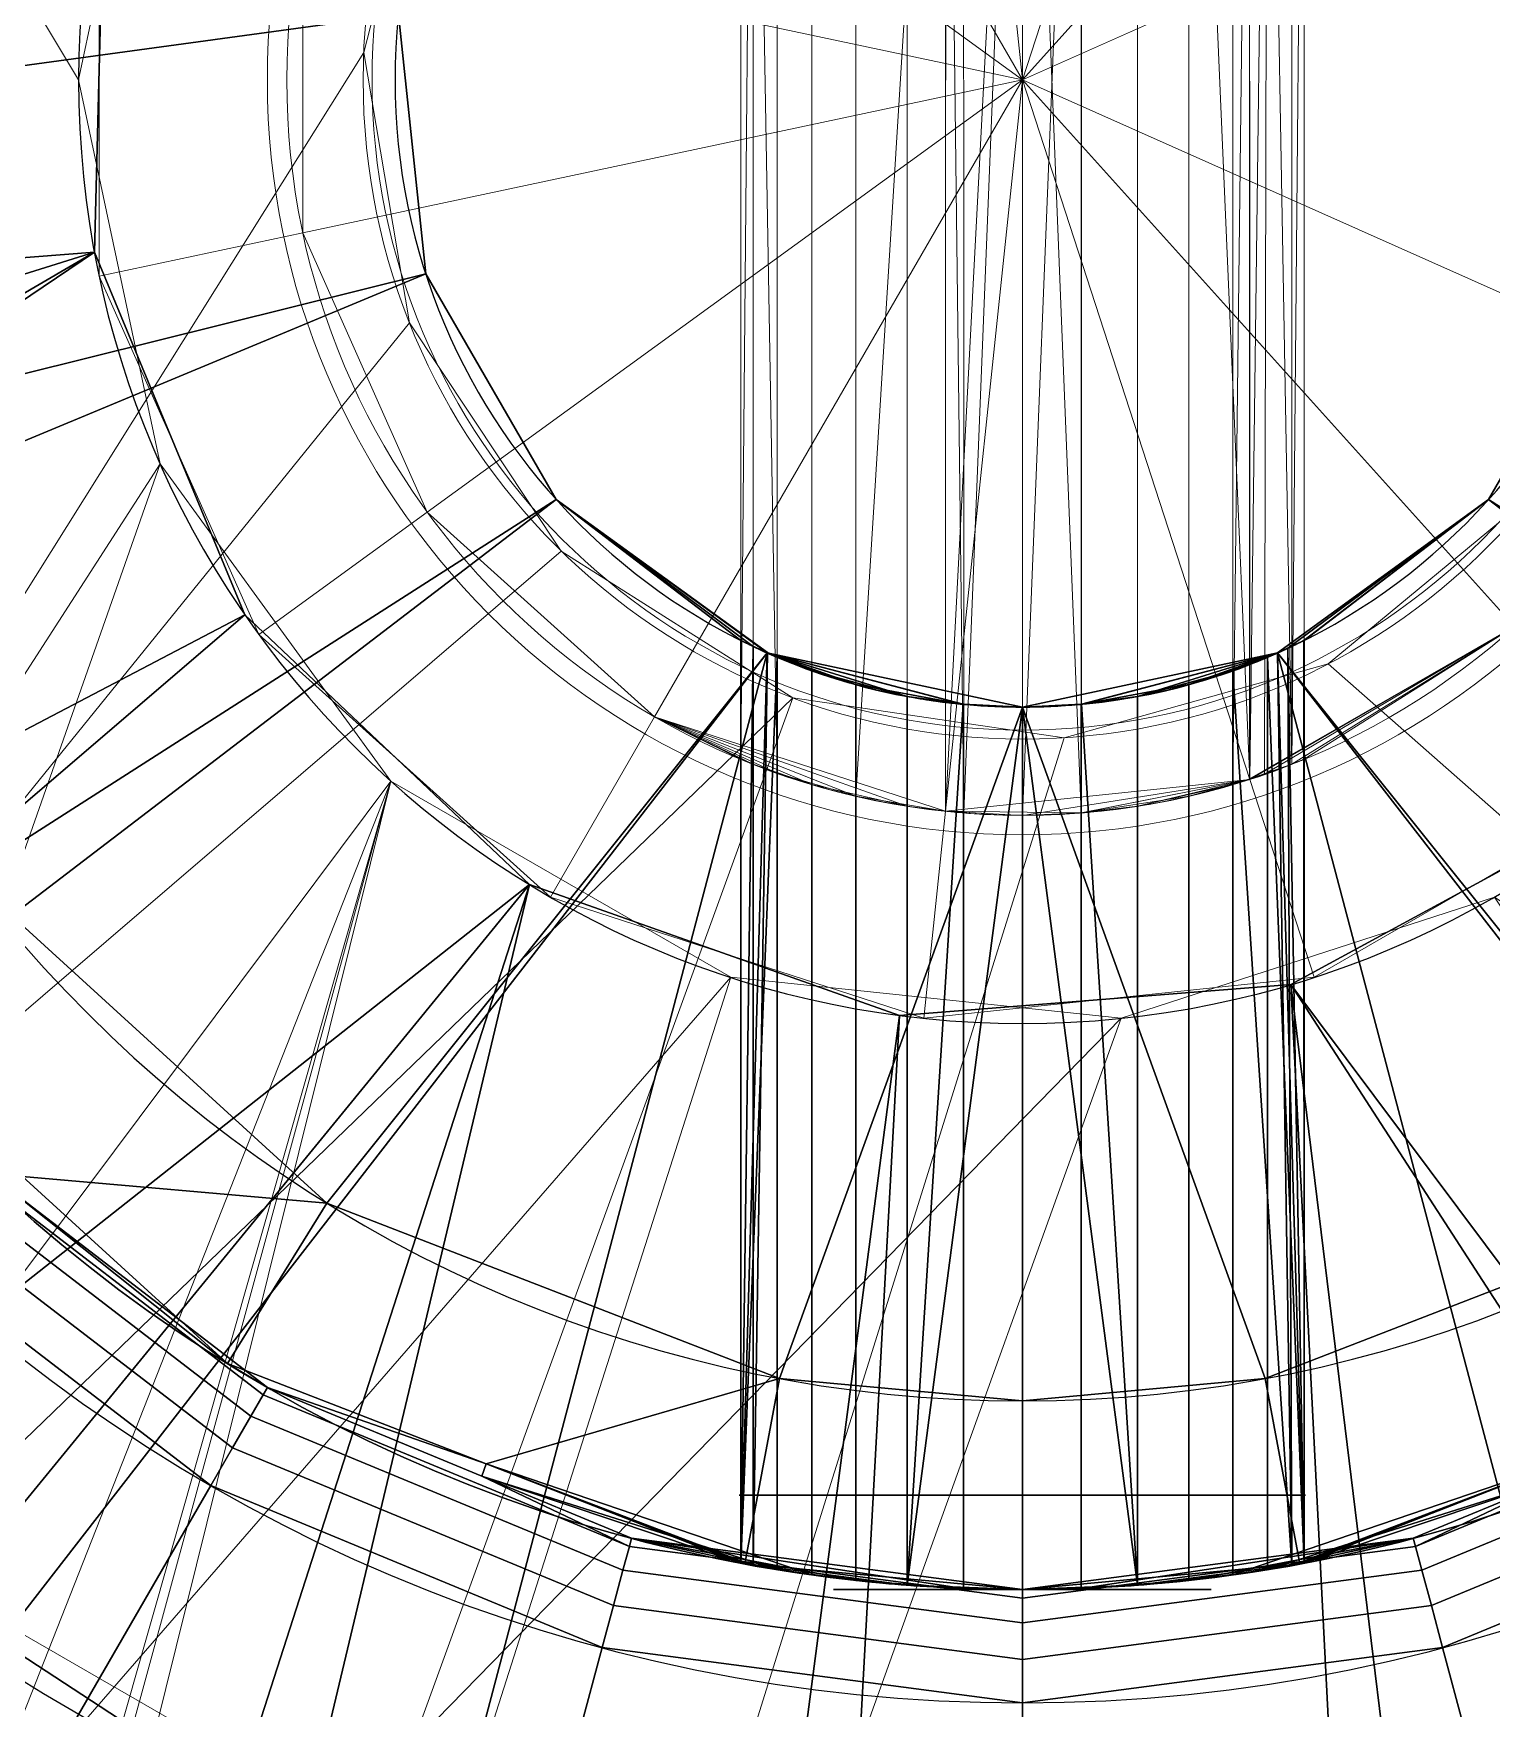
# Model space of a CAD drawing. Header units: millimetres. Extents: x 0 to 1550, y -55 to 90.
# Drawn here: x 21.26 to 28.98, y 16.37 to 25.25 of the extents above; entities that cross this region are included whole.
import ezdxf
from ezdxf.lldxf.tags import DXFTag

# ---------------------------------------------------------------- set-up
doc = ezdxf.new("R2010")
doc.units = ezdxf.units.MM
doc.layers.add('1', color=7, linetype='Continuous', true_color=0xffffff)
tags = doc.linetypes.add('DASHED', pattern=[25.72, 12.86, -12.86]).pattern_tags.tags
tags[6:7] = [DXFTag(74, 4), DXFTag(75, 0), DXFTag(340, '0'), DXFTag(46, 0.0), DXFTag(50, 0.0), DXFTag(44, 0.0), DXFTag(45, 0.0)]
tags[4:5] = [DXFTag(74, 4), DXFTag(75, 0), DXFTag(340, '0'), DXFTag(46, 0.0), DXFTag(50, 0.0), DXFTag(44, 0.0), DXFTag(45, 0.0)]

# ---------------------------------------------------------------- blocks, each defined once
blk = doc.blocks.new('UG_SURFACE_001')
at = {"layer": '1', "color": 252, "linetype": 'Continuous', "lineweight": 18}
for points in [[(0, 13.75), (19.808695, 17.568551), (23.40983, 15.489435)], [(23.40983, 15.489435, 20), (19.808695, 17.568551, 20), (0, 0, 20)], [(0, 0, 20), (104.808696, 17.568551, 20), (31.500001, 16.339745, 20), (27.545284, 15.054781, 20)], [(108.409829, 15.489435, 20), (104.808696, 17.568551, 20), (0, 0, 20)], [(19.808695, 17.568551), (19.808695, 17.568551, 20), (23.40983, 15.489435, 20), (23.40983, 15.489435)]]:
    blk.add_3dface(points, dxfattribs=at)
blk = doc.blocks.new('fiksator_0601-01_BODY')
at = {"layer": '1', "color": 252, "linetype": 'Continuous', "lineweight": 18, "extrusion": (0, 0, -1)}
for centre in [(-26.5, 25), (-26.5, 25, -20)]:
    blk.add_circle(centre, 10, dxfattribs=at)
at = {"layer": '1', "color": 252, "linetype": 'Continuous', "lineweight": 18}
blk.add_blockref('UG_SURFACE_001', (0, 0), dxfattribs=at)
blk = doc.blocks.new('UG_SURFACE_002')
at = {"layer": '1', "color": 30, "linetype": 'Continuous', "lineweight": 18}
for points in [[(34.07295, 122.14683, 12), (20.868886, 123.752527, 12), (19.854102, 121.47329, 12), (55, 54.000001, 12)], [(19.854102, 121.47329, 12), (17.999999, 119.803846, 12), (55, 54.000001, 12)], [(17.999999, 119.803846), (18.773155, 120.499998), (26.5, 120.499998), (26.5, 70)], [(17.999999, 119.803846, 12), (15.62717, 119.032867, 12), (0, 54.000001, 12), (55, 54.000001, 12)], [(26.5, 70), (15.62717, 119.032867), (17.999999, 119.803846)], [(0, 54.000001, 12), (15.62717, 119.032867, 12), (13.145898, 119.29366, 12)], [(13.145898, 119.29366), (15.62717, 119.032867), (26.5, 70), (0, 70)], [(0, 104.999997, 144.999996), (15, 79.999998, 144.999996), (15.432273, 82.033686, 144.999996)], [(15.432273, 77.966318, 144.999996), (15, 79.999998, 144.999996), (0, 104.999997, 144.999996), (0, 34.000002, 144.999996)], [(0, 54.000001, 133.000001), (0, 104.999997, 133.000001), (15, 79.999998, 133.000001), (15.432273, 77.966318, 133.000001)], [(15.432273, 82.033686, 133.000001), (15, 79.999998, 133.000001), (0, 104.999997, 133.000001)], [(15.432273, 82.033686, 133.000001), (15.432273, 82.033686, 144.999996), (15, 79.999998, 144.999996), (15, 79.999998, 133.000001)], [(15, 79.999998, 133.000001), (15, 79.999998, 144.999996), (15.432273, 77.966318, 144.999996), (15.432273, 77.966318, 133.000001)], [(0, 34.000002, 144.999996), (16.654346, 76.284274, 144.999996), (15.432273, 77.966318, 144.999996)], [(0, 54.000001, 133.000001), (15.432273, 77.966318, 133.000001), (16.654346, 76.284274, 133.000001)], [(15.432273, 77.966318, 133.000001), (15.432273, 77.966318, 144.999996), (16.654346, 76.284274, 144.999996), (16.654346, 76.284274, 133.000001)], [(16.654346, 76.284274, 144.999996), (0, 34.000002, 144.999996), (7.734864, 45.008503, 144.999996)], [(16.654346, 76.284274, 133.000001), (18.454915, 75.244717, 133.000001), (0, 54.000001, 133.000001)], [(7.734864, 45.008503, 144.999996), (8.340891, 45.842629, 144.999996), (16.654346, 76.284274, 144.999996)], [(8.340891, 45.842629, 144.999996), (9.233792, 46.358146, 144.999996), (16.654346, 76.284274, 144.999996)], [(18.454915, 75.244717, 144.999996), (16.654346, 76.284274, 144.999996), (9.233792, 46.358146, 144.999996)], [(16.654346, 76.284274, 133.000001), (16.654346, 76.284274, 144.999996), (18.454915, 75.244717, 144.999996), (18.454915, 75.244717, 133.000001)], [(20.522643, 75.027391, 133.000001), (22.500001, 75.66987, 133.000001), (55, 54.000001, 133.000001), (0, 54.000001, 133.000001)], [(10.259178, 46.465918, 144.999996), (42.734865, 45.008503, 144.999996), (22.500001, 75.66987, 144.999996), (20.522643, 75.027391, 144.999996)], [(20.522643, 75.027391, 133.000001), (20.522643, 75.027391, 144.999996), (22.500001, 75.66987, 144.999996), (22.500001, 75.66987, 133.000001)], [(0, 54.000001, 133.000001), (18.454915, 75.244717, 133.000001), (20.522643, 75.027391, 133.000001)], [(20.522643, 75.027391, 144.999996), (18.454915, 75.244717, 144.999996), (9.233792, 46.358146, 144.999996), (10.259178, 46.465918, 144.999996)], [(18.454915, 75.244717, 133.000001), (18.454915, 75.244717, 144.999996), (20.522643, 75.027391, 144.999996), (20.522643, 75.027391, 133.000001)]]:
    blk.add_3dface(points, dxfattribs=at)
blk = doc.blocks.new('uxo_0602_BODY')
at = {"layer": '1', "color": 30, "linetype": 'Continuous', "lineweight": 18, "extrusion": (0, 0, -1)}
for centre in [(-20, 80, -133), (-20, 80, -145)]:
    blk.add_circle(centre, 5, dxfattribs=at)
at = {"layer": '1', "color": 30, "linetype": 'Continuous', "lineweight": 18}
blk.add_blockref('UG_SURFACE_002', (0, 0), dxfattribs=at)
blk = doc.blocks.new('UG_SURFACE_004')
at = {"layer": '1', "color": 30, "linetype": 'Continuous', "lineweight": 18}
for points in [[(26.5, 70, 12), (26.5, 120.499998, 12), (18.773155, 120.499998, 12), (17.999999, 119.803846, 12)], [(17.999999, 119.803846), (18.773155, 120.499998), (26.5, 120.499998), (26.5, 70)], [(17.999999, 119.803846, 12), (15.62717, 119.032867, 12), (26.5, 70, 12)], [(26.5, 70), (15.62717, 119.032867), (17.999999, 119.803846)], [(13.145898, 119.29366), (15.62717, 119.032867), (26.5, 70), (0, 70)], [(4.5, 70, 12), (26.5, 70, 12), (15.62717, 119.032867, 12), (13.145898, 119.29366, 12)]]:
    blk.add_3dface(points, dxfattribs=at)
blk = doc.blocks.new('plohadka_pod_uxo_0602')
at = {"layer": '1', "color": 30, "linetype": 'Continuous', "lineweight": 18}
blk.add_blockref('UG_SURFACE_004', (0, 0), dxfattribs=at)
blk = doc.blocks.new('UG_SURFACE_007')
at = {"layer": '1', "color": 11, "linetype": 'Continuous', "lineweight": 25}
for points in [[(-0.522642, 4.97261, -3), (-2.5432, 12.238551, -3), (0.85303, 12.47086, -3)], [(0.85303, 12.47086, -3), (4.185995, 11.778262, -3), (1.545085, 4.755283, -3), (-0.522642, 4.97261, -3)], [(-5.750813, 11.098566, -3), (-2.5432, 12.238551, -3), (-0.522642, 4.97261, -3), (-2.5, 4.330127, -3)], [(-8.531914, 9.135449, -3), (-5.750813, 11.098566, -3), (-2.5, 4.330127, -3), (-4.045085, 2.938926, -3)], [(0.747301, 9.972038, 18.999999), (-2.225209, 9.749279, 18.999999), (-0.522642, 4.97261, 18.999999)], [(-0.522642, 4.97261, 18.999999), (1.545085, 4.755283, 18.999999), (3.65341, 9.308738, 18.999999), (0.747301, 9.972038, 18.999999)], [(-2.5, 4.330127, 18.999999), (-0.522642, 4.97261, 18.999999), (-2.225209, 9.749279, 18.999999), (-5, 8.660254, 18.999999)], [(-8.531914, 9.135449), (-10.680242, 6.494799), (-9.009689, 4.338837), (-7.330519, 6.801727)], [(-4.045085, 2.938926, -3), (-10.680242, 6.494799, -3), (-8.531914, 9.135449, -3)], [(-5, 8.660254, 18.999999), (-7.330519, 6.801727, 18.999999), (-4.045085, 2.938926, 18.999999), (-2.5, 4.330127, 18.999999)], [(-4.045085, 2.938926, 18.999999), (-7.330519, 6.801727, 18.999999), (-9.009689, 4.338837, 18.999999)], [(-7.330519, 6.801727, 18.999999), (-7.330519, 6.801727), (-9.009689, 4.338837), (-9.009689, 4.338837, 18.999999)], [(-4.045085, 2.938926, -3), (-4.890738, 1.039558, -3), (-12.036466, 3.37246, -3), (-10.680242, 6.494799, -3)], [(-2.5, 4.330127, 18.999999), (-2.5, 4.330127, -3), (-0.522642, 4.97261, -3), (-0.522642, 4.97261, 18.999999)], [(-0.522642, 4.97261, 18.999999), (-0.522642, 4.97261, -3), (1.545085, 4.755283, -3), (1.545085, 4.755283, 18.999999)], [(-9.009689, 4.338837, 18.999999), (-9.888308, 1.490423, 18.999999), (-4.890738, 1.039558, 18.999999), (-4.045085, 2.938926, 18.999999)], [(-4.045085, 2.938926, 18.999999), (-4.045085, 2.938926, -3), (-2.5, 4.330127, -3), (-2.5, 4.330127, 18.999999)], [(-12.5, 0, -3), (-12.036466, 3.37246, -3), (-4.890738, 1.039558, -3), (-4.890738, -1.039558, -3)], [(-4.890738, 1.039558, 18.999999), (-4.890738, 1.039558, -3), (-4.045085, 2.938926, -3), (-4.045085, 2.938926, 18.999999)], [(-4.890738, -1.039558, 18.999999), (-4.890738, 1.039558, 18.999999), (-9.888308, 1.490423, 18.999999), (-10, 0, 18.999999)], [(-4.890738, -1.039558, 18.999999), (-4.890738, -1.039558, -3), (-4.890738, 1.039558, -3), (-4.890738, 1.039558, 18.999999)], [(-4.890738, -1.039558, -3), (-12.036466, -3.37246, -3), (-12.5, 0, -3)], [(-10, 0, 18.999999), (-9.888308, -1.490423, 18.999999), (-4.890738, -1.039558, 18.999999)], [(-4.890738, -1.039558, -3), (-4.045085, -2.938926, -3), (-10.680242, -6.494799, -3), (-12.036466, -3.37246, -3)], [(-4.045085, -2.938926, 18.999999), (-4.890738, -1.039558, 18.999999), (-9.888308, -1.490423, 18.999999), (-9.009689, -4.338837, 18.999999)], [(-4.045085, -2.938926, 18.999999), (-4.045085, -2.938926, -3), (-4.890738, -1.039558, -3), (-4.890738, -1.039558, 18.999999)]]:
    blk.add_3dface(points, dxfattribs=at)
blk = doc.blocks.new('vtulka_dly_fiksatora_BODY')
at = {"layer": '1', "color": 11, "linetype": 'Continuous', "lineweight": 25, "extrusion": (0, 0, -1)}
for centre, radius in [((0, 0, 3), 12.5), ((0, 0), 12.5), ((0, 0), 10), ((0, 0, -19), 10)]:
    blk.add_circle(centre, radius, dxfattribs=at)
at = {"layer": '1', "color": 11, "linetype": 'Continuous', "lineweight": 25}
for centre in [(0, 0, 19), (0, 0, -3)]:
    blk.add_circle(centre, 5, dxfattribs=at)
blk.add_blockref('UG_SURFACE_007', (0, 0), dxfattribs=at)
blk = doc.blocks.new('UG_SURFACE_011')
at = {"layer": '1', "color": 252, "linetype": 'Continuous', "lineweight": 18}
for points in [[(-0.407347, 3.875652, 57), (-1.9485, 3.374901, 57), (-3.152739, 2.290599, 57), (0, 0, 57)], [(-1.9485, 3.374901), (-0.407347, 3.875652), (1.204239, 3.706267), (0, 0)], [(-0.610105, -3.848945, 48.629683), (-0.610105, 3.848945, 48.629683), (-1.114717, 3.734169, 48.996303), (-1.114717, -3.734169, 48.996303)], [(-0.406454, 3.869802, 51.425107), (-0.407347, -3.875652, 51.443629), (-0.881678, -3.795952, 51.213525)], [(-0.881678, -3.795952, 51.213525), (-0.881678, 3.795952, 51.213525), (-0.406454, 3.869802, 51.425107)], [(-0.407347, 3.875652, 48.556369), (-0.610105, 3.848945, 48.629683), (-0.610105, -3.848945, 48.629683), (-0.407347, -3.875652, 48.556369)], [(-0.407347, -3.875652, 48.556369), (0, 3.897, 48.500001), (-0.407347, 3.875652, 48.556369)], [(-0.407347, -3.875652, 48.556369), (0, -3.897, 48.500001), (0, 3.897, 48.500001)], [(2.607602, 2.896035, 57), (1.204239, 3.706267, 57), (-0.407347, 3.875652, 57), (0, 0, 57)], [(-0.406454, 3.869802, 51.425107), (-0.310457, -3.880727, 51.457033), (-0.407347, -3.875652, 51.443629)], [(-0.406454, 3.869802, 51.425107), (-0.311868, 3.884501, 51.467221), (-0.310457, -3.880727, 51.457033)], [(-0.310457, -3.880727, 51.457033), (-0.311868, 3.884501, 51.467221), (-0.000178, 3.897, 51.5)], [(-0.000178, 3.897, 51.5), (0.000178, -3.897, 51.5), (-0.310457, -3.880727, 51.457033)], [(-0.000178, 3.897, 51.5), (0.311868, 3.884501, 51.467221), (0.311868, -3.884501, 51.467221)], [(0.311868, -3.884501, 51.467221), (0.000178, -3.897, 51.5), (-0.000178, 3.897, 51.5)], [(0.312197, 3.884475, 48.532847), (0, 3.897, 48.500001), (0, -3.897, 48.500001)], [(0.312197, 3.884475, 48.532847), (0, -3.897, 48.500001), (0.312181, -3.884476, 48.532844)], [(0.311868, -3.884501, 51.467221), (0.311868, 3.884501, 51.467221), (0.881678, 3.795952, 51.213525), (0.881678, -3.795952, 51.213525)], [(0.312181, -3.884476, 48.532844), (0.610105, -3.848945, 48.629683), (0.610105, 3.848945, 48.629683), (0.312197, 3.884475, 48.532847)], [(1.114717, -3.734169, 48.996303), (1.114717, 3.734169, 48.996303), (0.610105, 3.848945, 48.629683), (0.610105, -3.848945, 48.629683)], [(-1.114717, -3.734169, 48.996303), (-1.114717, 3.734169, 48.996303), (-1.426585, 3.626495, 49.536474), (-1.426585, -3.626495, 49.536474)], [(-1.299038, -3.674113, 50.749999), (-1.299038, 3.674113, 50.749999), (-0.881678, 3.795952, 51.213525), (-0.881678, -3.795952, 51.213525)], [(1.204239, -3.706267, 50.89432), (0.881678, 3.795952, 51.213525), (1.203012, 3.702146, 50.856646)], [(1.204239, -3.706267, 50.89432), (0.881678, -3.795952, 51.213525), (0.881678, 3.795952, 51.213525)], [(1.203324, 3.703577, 49.149774), (1.114717, 3.734169, 48.996303), (1.114717, -3.734169, 48.996303)], [(-1.426402, 3.626567, 50.464086), (-1.299038, 3.674113, 50.749999), (-1.299038, -3.674113, 50.749999)], [(1.204239, 3.706267), (2.607602, 2.896035), (3.560087, 1.585053), (0, 0)], [(1.203324, 3.703577, 49.149774), (1.114717, -3.734169, 48.996303), (1.203324, -3.703577, 49.149774)], [(1.204239, -3.706267, 50.89432), (1.203012, 3.702146, 50.856646), (1.299038, 3.674113, 50.749999)], [(1.203324, -3.703577, 49.149774), (1.426585, -3.626495, 49.536474), (1.426585, 3.626495, 49.536474), (1.203324, 3.703577, 49.149774)], [(1.299038, 3.674113, 50.749999), (1.283034, -3.678, 50.741728), (1.204239, -3.706267, 50.89432)], [(1.426402, -3.626567, 50.464086), (1.283034, -3.678, 50.741728), (1.299038, 3.674113, 50.749999)], [(1.426402, -3.626567, 50.464086), (1.299038, 3.674113, 50.749999), (1.426399, 3.626568, 50.464097)], [(-1.426399, -3.626568, 50.464097), (-1.491783, -3.600166, 50.156794), (-1.491783, 3.600166, 50.156794), (-1.426402, 3.626567, 50.464086)], [(-1.491783, -3.600165, 49.843211), (-1.426585, 3.626495, 49.536474), (-1.491755, 3.600177, 49.842946)], [(-1.491783, -3.600165, 49.843211), (-1.426585, -3.626495, 49.536474), (-1.426585, 3.626495, 49.536474)], [(-1.491783, -3.600165, 49.843211), (-1.491755, 3.600177, 49.842946), (-1.491783, 3.600166, 50.156794)], [(-1.491783, 3.600166, 50.156794), (-1.491783, -3.600166, 50.156794), (-1.491783, -3.600165, 49.843211)], [(-1.426402, 3.626567, 50.464086), (-1.299038, -3.674113, 50.749999), (-1.426399, -3.626568, 50.464097)], [(1.426399, 3.626568, 50.464097), (1.491783, 3.600166, 50.156794), (1.491783, -3.600166, 50.156794), (1.426402, -3.626567, 50.464086)], [(1.491783, 3.600165, 49.843211), (1.426585, 3.626495, 49.536474), (1.426585, -3.626495, 49.536474)], [(1.491783, 3.600165, 49.843211), (1.426585, -3.626495, 49.536474), (1.491755, -3.600177, 49.842946)], [(1.491783, 3.600165, 49.843211), (1.491755, -3.600177, 49.842946), (1.491783, -3.600166, 50.156794)], [(1.491783, -3.600166, 50.156794), (1.491783, 3.600166, 50.156794), (1.491783, 3.600165, 49.843211)], [(-3.811841, 0.810232), (-3.152739, 2.290599), (-1.9485, 3.374901), (0, 0)], [(0, 0, 57), (3.560087, 1.585053, 57), (2.607602, 2.896035, 57)], [(-3.152739, 2.290599, 57), (-3.811841, 0.810232, 57), (-3.811841, -0.810232, 57), (0, 0, 57)], [(3.560087, -1.585053, 57), (3.897, 0, 57), (3.560087, 1.585053, 57), (0, 0, 57)], [(3.560087, 1.585053), (3.897, 0), (3.560087, -1.585053), (0, 0)], [(-4.890738, 1.039558, 46.999998), (-4.890738, -1.039558, 46.999998), (-3.811841, -0.810232, 46.999998), (-3.811841, 0.810232, 46.999998)], [(-4.890738, 1.039558, 46.999998), (-4.890738, 1.039558, 14), (-4.890738, -1.039558, 14), (-4.890738, -1.039558, 46.999998)], [(-4.890738, -1.039558, 14), (-4.890738, 1.039558, 14), (-3.811841, 0.810232, 14), (-3.811841, -0.810232, 14)], [(-3.811841, 0.810232, 57), (-3.811841, 0.810232, 46.999998), (-3.811841, -0.810232, 46.999998), (-3.811841, -0.810232, 57)], [(-3.811841, 0.810232, 14), (-3.811841, 0.810232), (-3.811841, -0.810232), (-3.811841, -0.810232, 14)], [(-3.152739, -2.290599), (-3.811841, -0.810232), (-3.811841, 0.810232), (0, 0)], [(-3.811841, -0.810232, 57), (-3.152739, -2.290599, 57), (-1.9485, -3.374901, 57), (0, 0, 57)], [(-0.407347, -3.875652), (-1.9485, -3.374901), (-3.152739, -2.290599), (0, 0)], [(-1.9485, -3.374901, 57), (-0.407347, -3.875652, 57), (1.204239, -3.706267, 57), (0, 0, 57)], [(2.607602, -2.896035), (1.204239, -3.706267), (-0.407347, -3.875652), (0, 0)], [(1.204239, -3.706267, 57), (2.607602, -2.896035, 57), (3.560087, -1.585053, 57), (0, 0, 57)], [(0, 0), (3.560087, -1.585053), (2.607602, -2.896035)], [(-4.890738, -1.039558, 46.999998), (-4.045085, -2.938926, 46.999998), (-3.152739, -2.290599, 46.999998), (-3.811841, -0.810232, 46.999998)], [(-4.045085, -2.938926, 14), (-4.890738, -1.039558, 14), (-3.811841, -0.810232, 14), (-3.152739, -2.290599, 14)], [(-3.811841, -0.810232, 57), (-3.811841, -0.810232, 46.999998), (-3.152739, -2.290599, 46.999998), (-3.152739, -2.290599, 57)], [(-3.811841, -0.810232, 14), (-3.811841, -0.810232), (-3.152739, -2.290599), (-3.152739, -2.290599, 14)], [(-4.890738, -1.039558, 46.999998), (-4.890738, -1.039558, 14), (-4.045085, -2.938926, 14), (-4.045085, -2.938926, 46.999998)], [(-4.045085, -2.938926, 46.999998), (-2.5, -4.330127, 46.999998), (-1.9485, -3.374901, 46.999998), (-3.152739, -2.290599, 46.999998)], [(-2.5, -4.330127, 14), (-4.045085, -2.938926, 14), (-3.152739, -2.290599, 14), (-1.9485, -3.374901, 14)], [(-3.152739, -2.290599, 57), (-3.152739, -2.290599, 46.999998), (-1.9485, -3.374901, 46.999998), (-1.9485, -3.374901, 57)], [(-3.152739, -2.290599, 14), (-3.152739, -2.290599), (-1.9485, -3.374901), (-1.9485, -3.374901, 14)], [(2.607602, -2.896035, 46.999998), (1.426585, -3.626495, 49.536474), (1.203324, -3.703577, 49.149774)], [(1.203324, -3.703577, 49.149774), (1.204239, -3.706267, 46.999998), (2.607602, -2.896035, 46.999998)], [(2.607602, -2.896035, 57), (1.204239, -3.706267, 57), (1.204239, -3.706267, 50.89432)], [(1.204239, -3.706267, 50.89432), (1.283034, -3.678, 50.741728), (2.607602, -2.896035, 57)], [(1.545085, -4.755283, 46.999998), (3.345653, -3.715724, 46.999998), (2.607602, -2.896035, 46.999998), (1.204239, -3.706267, 46.999998)], [(3.345653, -3.715724, 14), (1.545085, -4.755283, 14), (1.204239, -3.706267, 14), (2.607602, -2.896035, 14)], [(1.204239, -3.706267, 14), (1.204239, -3.706267), (2.607602, -2.896035), (2.607602, -2.896035, 14)], [(1.283034, -3.678, 50.741728), (1.426402, -3.626567, 50.464086), (2.607602, -2.896035, 57)], [(2.607602, -2.896035, 57), (1.426402, -3.626567, 50.464086), (1.491783, -3.600166, 50.156794)], [(1.491755, -3.600177, 49.842946), (1.426585, -3.626495, 49.536474), (2.607602, -2.896035, 46.999998)], [(2.607602, -2.896035, 46.999998), (2.607602, -2.896035, 57), (1.491783, -3.600166, 50.156794), (1.491755, -3.600177, 49.842946)], [(-4.045085, -2.938926, 46.999998), (-4.045085, -2.938926, 14), (-2.5, -4.330127, 14), (-2.5, -4.330127, 46.999998)], [(-2.5, -4.330127, 46.999998), (-0.522642, -4.97261, 46.999998), (-0.407347, -3.875652, 46.999998), (-1.9485, -3.374901, 46.999998)], [(-1.9485, -3.374901, 14), (-0.407347, -3.875652, 14), (-0.522642, -4.97261, 14), (-2.5, -4.330127, 14)], [(-1.9485, -3.374901, 57), (-0.881678, -3.795952, 51.213525), (-0.407347, -3.875652, 51.443629)], [(-1.9485, -3.374901, 57), (-1.491783, -3.600166, 50.156794), (-1.426399, -3.626568, 50.464097)], [(-1.9485, -3.374901, 46.999998), (-1.426585, -3.626495, 49.536474), (-1.491783, -3.600165, 49.843211)], [(-1.491783, -3.600165, 49.843211), (-1.491783, -3.600166, 50.156794), (-1.9485, -3.374901, 57), (-1.9485, -3.374901, 46.999998)], [(-1.426399, -3.626568, 50.464097), (-1.299038, -3.674113, 50.749999), (-1.9485, -3.374901, 57)], [(-1.9485, -3.374901, 46.999998), (-1.114717, -3.734169, 48.996303), (-1.426585, -3.626495, 49.536474)], [(-1.299038, -3.674113, 50.749999), (-0.881678, -3.795952, 51.213525), (-1.9485, -3.374901, 57)], [(-0.610105, -3.848945, 48.629683), (-1.9485, -3.374901, 46.999998), (-0.407347, -3.875652, 46.999998)], [(-0.610105, -3.848945, 48.629683), (-1.114717, -3.734169, 48.996303), (-1.9485, -3.374901, 46.999998)], [(-0.407347, -3.875652, 51.443629), (-0.407347, -3.875652, 57), (-1.9485, -3.374901, 57)], [(-1.9485, -3.374901, 14), (-1.9485, -3.374901), (-0.407347, -3.875652), (-0.407347, -3.875652, 14)], [(1.204239, -3.706267, 46.999998), (-0.407347, -3.875652, 46.999998), (-0.522642, -4.97261, 46.999998), (1.545085, -4.755283, 46.999998)], [(1.545085, -4.755283, 14), (-0.522642, -4.97261, 14), (-0.407347, -3.875652, 14), (1.204239, -3.706267, 14)], [(1.204239, -3.706267, 57), (-0.407347, -3.875652, 57), (0.000178, -3.897, 51.5)], [(-0.407347, -3.875652, 46.999998), (1.204239, -3.706267, 46.999998), (0.312181, -3.884476, 48.532844)], [(-0.407347, -3.875652, 14), (-0.407347, -3.875652), (1.204239, -3.706267), (1.204239, -3.706267, 14)], [(0.000178, -3.897, 51.5), (0.311868, -3.884501, 51.467221), (1.204239, -3.706267, 57)], [(0.311868, -3.884501, 51.467221), (0.881678, -3.795952, 51.213525), (1.204239, -3.706267, 57)], [(1.204239, -3.706267, 46.999998), (0.610105, -3.848945, 48.629683), (0.312181, -3.884476, 48.532844)], [(1.204239, -3.706267, 46.999998), (1.114717, -3.734169, 48.996303), (0.610105, -3.848945, 48.629683)], [(0.881678, -3.795952, 51.213525), (1.204239, -3.706267, 50.89432), (1.204239, -3.706267, 57)], [(1.204239, -3.706267, 46.999998), (1.203324, -3.703577, 49.149774), (1.114717, -3.734169, 48.996303)], [(1.545085, -4.755283, 46.999998), (1.545085, -4.755283, 14), (3.345653, -3.715724, 14), (3.345653, -3.715724, 46.999998)], [(-0.407347, -3.875652, 46.999998), (-0.407347, -3.875652, 48.556369), (-0.610105, -3.848945, 48.629683)], [(-0.407347, -3.875652, 57), (-0.407347, -3.875652, 51.443629), (-0.310457, -3.880727, 51.457033)], [(-0.310457, -3.880727, 51.457033), (0.000178, -3.897, 51.5), (-0.407347, -3.875652, 57)], [(0.312181, -3.884476, 48.532844), (0, -3.897, 48.500001), (-0.407347, -3.875652, 46.999998)], [(0, -3.897, 48.500001), (-0.407347, -3.875652, 48.556369), (-0.407347, -3.875652, 46.999998)], [(-2.5, -4.330127, 46.999998), (-2.5, -4.330127, 14), (-0.522642, -4.97261, 14), (-0.522642, -4.97261, 46.999998)], [(-0.522642, -4.97261, 46.999998), (-0.522642, -4.97261, 14), (1.545085, -4.755283, 14), (1.545085, -4.755283, 46.999998)]]:
    blk.add_3dface(points, dxfattribs=at)
blk = doc.blocks.new('htir_11111_MODEL')
at = {"layer": '1', "color": 252, "linetype": 'Continuous', "lineweight": 18, "extrusion": (0, 0, -1)}
for centre in [(0, 0, -14), (0, 0, -47)]:
    blk.add_circle(centre, 5, dxfattribs=at)
at = {"layer": '1', "color": 252, "linetype": 'Continuous', "lineweight": 18}
for centre in [(0, 0, 47), (0, 0, 57), (0, 0), (0, 0, 14)]:
    blk.add_circle(centre, 3.897, dxfattribs=at)
at = {"layer": '1', "color": 172, "linetype": 'DASHED', "lineweight": 18, "extrusion": (0, 0, -1)}
for centre in [(0, 0, -47), (0, 0, -57)]:
    blk.add_circle(centre, 3.4455, dxfattribs=at)
at = {"layer": '1', "color": 172, "linetype": 'DASHED', "lineweight": 18}
for centre in [(0, 0), (0, 0, 14)]:
    blk.add_circle(centre, 3.4455, dxfattribs=at)
at = {"layer": '1', "color": 252, "linetype": 'Continuous', "lineweight": 18}
blk.add_open_spline([(0.0003, -3.897, 48.5), (0.1613, -3.897, 48.5), (0.3249, -3.8865, 48.5269), (0.6285, -3.849, 48.6286), (0.7727, -3.8218, 48.7046), (1.0311, -3.7606, 48.8982), (1.1474, -3.7255, 49.02), (1.3364, -3.6621, 49.2976), (1.4098, -3.6334, 49.4591), (1.4941, -3.5995, 49.7877), (1.5087, -3.5932, 49.9591), (1.4818, -3.6043, 50.2807), (1.4436, -3.6203, 50.4357), (1.3233, -3.666, 50.7237), (1.2388, -3.6964, 50.8601), (1.0277, -3.7608, 51.1054), (0.8955, -3.7956, 51.2151), (0.6017, -3.8532, 51.3846), (0.4351, -3.8764, 51.4459), (0.1039, -3.8989, 51.5053), (-0.0648, -3.8998, 51.5075), (-0.3815, -3.8814, 51.4591), (-0.5341, -3.8628, 51.4102), (-0.8158, -3.8134, 51.2689), (-0.9479, -3.7818, 51.1734), (-1.1793, -3.7163, 50.9421), (-1.2796, -3.6818, 50.8008), (-1.4265, -3.6274, 50.4941), (-1.4748, -3.6072, 50.3235), (-1.5086, -3.5932, 49.9918), (-1.4985, -3.5976, 49.8262), (-1.429, -3.6257, 49.5184), (-1.3707, -3.6489, 49.3717), (-1.211, -3.7051, 49.1002), (-1.1055, -3.739, 48.9734), (-0.8551, -3.8043, 48.7559), (-0.7046, -3.8362, 48.6646), (-0.3732, -3.8829, 48.5356), (-0.185, -3.897, 48.5), (0.0003, -3.897, 48.5)], degree=3, knots=[0, 0, 0, 0, 0.0511, 0.0511, 0.102063, 0.102063, 0.155098, 0.155098, 0.210363, 0.210363, 0.263234, 0.263234, 0.312644, 0.312644, 0.363013, 0.363013, 0.417041, 0.417041, 0.472047, 0.472047, 0.523936, 0.523936, 0.573632, 0.573632, 0.624823, 0.624823, 0.679221, 0.679221, 0.733999, 0.733999, 0.785006, 0.785006, 0.834218, 0.834218, 0.886142, 0.886142, 0.941184, 0.941184, 1, 1, 1, 1], dxfattribs=at)
blk.add_blockref('UG_SURFACE_011', (0, 0), dxfattribs=at)
blk = doc.blocks.new('UG_SURFACE_012')
at = {"layer": '1', "color": 110, "linetype": 'Continuous', "lineweight": 25}
for points in [[(-0.971491, 12.96365, 11), (-4.749433, 12.101359, 11), (-1.027018, 3.160836, 11), (0.3474, 3.305294, 11)], [(0.3474, 3.305294, 11), (2.892772, 12.674063, 11), (-0.971491, 12.96365, 11)], [(-2.223856, 2.469842, 11), (-1.027018, 3.160836, 11), (-4.749433, 12.101359, 11), (-8.105367, 10.163809, 11)], [(-12.990381, 7.5, 6), (-10.606602, 10.606602, 6), (-6.081118, 6.081118, 6), (-7.447818, 4.3, 6)], [(-3.036168, 1.351789, 11), (-2.223856, 2.469842, 11), (-8.105367, 10.163809, 11), (-10.741104, 7.323161, 11)], [(-14.488887, 3.882286, 6), (-12.990381, 7.5, 6), (-7.447818, 4.3, 6), (-8.306962, 2.225844, 6)], [(-10.741104, 7.323161, 11), (-12.422446, 3.831817, 11), (-3.036168, 1.351789, 11)], [(-1.915641, 6.73278), (0.645878, 6.970139), (0.3474, 3.305294), (-1.027018, 3.160836)], [(-1.027018, 3.160836), (-2.223856, 2.469842), (-4.218442, 5.586121), (-1.915641, 6.73278)], [(-5.811407, 5.297798, 1), (-4.821077, 6.384138, 1), (-4.218442, 5.586121), (-5.95152, 3.685025)], [(-5.918759, 5.918759, 5.954328), (-7.24897, 4.185195, 5.954328), (-7.447818, 4.3, 6), (-6.081118, 6.081118, 6)], [(-5.781118, 5.781118, 5.824264), (-7.080395, 4.087868, 5.824264), (-7.24897, 4.185195, 5.954328), (-5.918759, 5.918759, 5.954328)], [(-5.689149, 5.689149, 5.62961), (-6.967756, 4.022836, 5.62961), (-7.080395, 4.087868, 5.824264), (-5.781118, 5.781118, 5.824264)], [(-5.880526, 5.36536, 5.4), (-6.928203, 4, 5.4), (-6.967756, 4.022836, 5.62961), (-5.689149, 5.689149, 5.62961)], [(-5.95152, 3.685025), (-4.218442, 5.586121), (-2.223856, 2.469842), (-3.036168, 1.351789)], [(-6.801737, 4.211457, 1), (-6.928203, 4, 5.4), (-5.880526, 5.36536, 5.4)], [(-5.880526, 5.36536, 5.4), (-5.811407, 5.297798, 1), (-6.801737, 4.211457, 1)], [(-5.95152, 3.685025), (-6.801737, 4.211457, 1), (-5.811407, 5.297798, 1)], [(-7.24897, 4.185195, 5.954328), (-8.085175, 2.166416, 5.954328), (-8.306962, 2.225844, 6), (-7.447818, 4.3, 6)], [(-7.080395, 4.087868, 5.824264), (-7.897154, 2.116036, 5.824264), (-8.085175, 2.166416, 5.954328), (-7.24897, 4.185195, 5.954328)], [(-6.928203, 4, 5.4), (-6.801737, 4.211457, 1), (-7.332761, 2.840727, 1)], [(-7.332761, 2.840727, 1), (-6.801737, 4.211457, 1), (-5.95152, 3.685025), (-6.880812, 1.286247)], [(-6.967756, 4.022836, 5.62961), (-7.771523, 2.082373, 5.62961), (-7.897154, 2.116036, 5.824264), (-7.080395, 4.087868, 5.824264)], [(-7.771523, 2.082373, 5.62961), (-6.967756, 4.022836, 5.62961), (-6.928203, 4, 5.4), (-7.398518, 2.864559, 5.4)], [(-7.332761, 2.840727, 1), (-7.398518, 2.864559, 5.4), (-6.928203, 4, 5.4)], [(-8.306962, 2.225844, 6), (-8.6, 0, 6), (-15, 0, 6), (-14.488887, 3.882286, 6)], [(-3.3235, 0, 11), (-3.036168, 1.351789, 11), (-12.422446, 3.831817, 11), (-13, 0, 11)], [(-6.880812, 1.286247), (-5.95152, 3.685025), (-3.036168, 1.351789), (-3.3235, 0)], [(0.3474, 3.305294), (0.3474, 3.305294, 11), (-1.027018, 3.160836, 11), (-1.027018, 3.160836)], [(-1.027018, 3.160836), (-1.027018, 3.160836, 11), (-2.223856, 2.469842, 11), (-2.223856, 2.469842)], [(-7.921957, 1.114717, 1.996304), (-7.332761, 2.840727, 1), (-7.863785, 1.469996, 1)], [(-7.921957, 1.114717, 1.996304), (-7.871776, 1.426585, 2.536474), (-7.332761, 2.840727, 1)], [(-7.727406, 2.070552, 5.4), (-7.398518, 2.864559, 5.4), (-7.893827, 1.299038, 3.75)], [(-7.398518, 2.864559, 5.4), (-7.859681, 1.491783, 3.156793), (-7.893827, 1.299038, 3.75)], [(-7.332761, 2.840727, 1), (-7.871776, 1.426585, 2.536474), (-7.859681, 1.491783, 3.156793)], [(-6.880812, 1.286247), (-7.863785, 1.469996, 1), (-7.332761, 2.840727, 1)], [(-7.859681, 1.491783, 3.156793), (-7.398518, 2.864559, 5.4), (-7.332761, 2.840727, 1)], [(-7.398518, 2.864559, 5.4), (-7.727406, 2.070552, 5.4), (-7.771523, 2.082373, 5.62961)], [(-2.223856, 2.469842, 11), (-3.036168, 1.351789, 11), (-3.036168, 1.351789, 3.650128)], [(-3.036168, 1.351789, 3.650128), (-2.969888, 1.491783, 3.156793), (-2.223856, 2.469842, 11)], [(-3.033254, 1.35056, 2.404796), (-3.036168, 1.351789), (-2.223856, 2.469842)], [(-2.223856, 2.469842), (-3.001751, 1.426585, 2.536474), (-3.033254, 1.35056, 2.404796)], [(-2.969902, 1.491755, 2.842941), (-3.001751, 1.426585, 2.536474), (-2.223856, 2.469842)], [(-2.223856, 2.469842), (-2.223856, 2.469842, 11), (-2.969888, 1.491783, 3.156793), (-2.969902, 1.491755, 2.842941)], [(-8.085175, 2.166416, 5.954328), (-8.37039, 0, 5.954328), (-8.6, 0, 6), (-8.306962, 2.225844, 6)], [(-7.897154, 2.116036, 5.824264), (-8.175736, 0, 5.824264), (-8.37039, 0, 5.954328), (-8.085175, 2.166416, 5.954328)], [(-7.771523, 2.082373, 5.62961), (-8.045672, 0, 5.62961), (-8.175736, 0, 5.824264), (-7.897154, 2.116036, 5.824264)], [(-7.727406, 2.070552, 5.4), (-8, 0, 5.4), (-8.045672, 0, 5.62961), (-7.771523, 2.082373, 5.62961)], [(-7.993919, 0.311868, 4.467221), (-8, 0, 5.4), (-7.727406, 2.070552, 5.4)], [(-7.727406, 2.070552, 5.4), (-7.951267, 0.881678, 4.213525), (-7.993919, 0.311868, 4.467221)], [(-7.893827, 1.299038, 3.75), (-7.951267, 0.881678, 4.213525), (-7.727406, 2.070552, 5.4)], [(-7.976701, 0.610105, 1.629682), (-7.863785, 1.469996, 1), (-8, 0, 1)], [(-8, 0, 1), (-7.863785, 1.469996, 1), (-6.880812, 1.286247), (-7, 0)], [(-7.863785, 1.469996, 1), (-7.976701, 0.610105, 1.629682), (-7.921957, 1.114717, 1.996304)], [(-7.871776, 1.426585, 2.536474), (-7.921957, 1.114717, 1.996304), (-3.130984, 1.114717, 1.996304), (-3.033254, 1.35056, 2.404796)], [(-3.05911, 1.299038, 3.75), (-7.893827, 1.299038, 3.75), (-7.859681, 1.491783, 3.156793)], [(-7.859681, 1.491783, 3.156793), (-7.871776, 1.426585, 2.536474), (-3.001751, 1.426585, 2.536474)], [(-3.033254, 1.35056, 2.404796), (-3.001751, 1.426585, 2.536474), (-7.871776, 1.426585, 2.536474)], [(-7.859681, 1.491783, 3.156793), (-3.036168, 1.351789, 3.650128), (-3.05911, 1.299038, 3.75)], [(-7.859681, 1.491783, 3.156793), (-2.969888, 1.491783, 3.156793), (-3.036168, 1.351789, 3.650128)], [(-3.001751, 1.426585, 2.536474), (-2.969902, 1.491755, 2.842941), (-7.859681, 1.491783, 3.156793)], [(-2.969902, 1.491755, 2.842941), (-2.969888, 1.491783, 3.156793), (-7.859681, 1.491783, 3.156793)], [(-3.036168, 1.351789, 11), (-3.3235, 0, 11), (-3.3235, 0, 4.5)], [(-3.3235, 0, 4.5), (-3.308835, 0.311868, 4.467221), (-3.036168, 1.351789, 11)], [(-3.3235, 0), (-3.036168, 1.351789), (-3.308684, 0.313469, 1.53312)], [(-3.308835, 0.311868, 4.467221), (-3.204418, 0.881678, 4.213525), (-3.036168, 1.351789, 11)], [(-3.036168, 1.351789), (-3.267021, 0.610105, 1.629682), (-3.308684, 0.313469, 1.53312)], [(-3.036168, 1.351789), (-3.130984, 1.114717, 1.996304), (-3.267021, 0.610105, 1.629682)], [(-3.036168, 1.351789, 11), (-3.204418, 0.881678, 4.213525), (-3.05911, 1.299038, 3.75)], [(-3.036168, 1.351789), (-3.033254, 1.35056, 2.404796), (-3.130984, 1.114717, 1.996304)], [(-3.05911, 1.299038, 3.75), (-3.036168, 1.351789, 3.650128), (-3.036168, 1.351789, 11)], [(-7.893827, 1.299038, 3.75), (-3.05911, 1.299038, 3.75), (-3.204418, 0.881678, 4.213525), (-7.951267, 0.881678, 4.213525)], [(-3.3235, 0), (-7, 0), (-6.880812, 1.286247)], [(-7.976701, 0.610105, 1.629682), (-3.267021, 0.610105, 1.629682), (-3.130984, 1.114717, 1.996304), (-7.921957, 1.114717, 1.996304)], [(-7.951267, 0.881678, 4.213525), (-3.204418, 0.881678, 4.213525), (-3.308835, 0.311868, 4.467221), (-7.993919, 0.311868, 4.467221)], [(-7.976701, 0.610105, 1.629682), (-8, 0, 1.5), (-3.3235, 0, 1.5)], [(-8, 0, 1), (-8, 0, 1.5), (-7.976701, 0.610105, 1.629682)], [(-3.3235, 0, 1.5), (-3.308684, 0.313469, 1.53312), (-7.976701, 0.610105, 1.629682)], [(-3.308684, 0.313469, 1.53312), (-3.267021, 0.610105, 1.629682), (-7.976701, 0.610105, 1.629682)], [(-8, 0, 4.5), (-7.993919, 0.311868, 4.467221), (-3.308835, 0.311868, 4.467221), (-3.3235, 0, 4.5)], [(-7.993919, 0.311868, 4.467221), (-8, 0, 4.5), (-8, 0, 5.4)], [(-3.308684, 0.313469, 1.53312), (-3.3235, 0, 1.5), (-3.3235, 0)], [(-14.488887, -3.882286, 6), (-15, 0, 6), (-8.6, 0, 6), (-8.306962, -2.225844, 6)], [(-13, 0, 11), (-12.422446, -3.831817, 11), (-3.036168, -1.351789, 11), (-3.3235, 0, 11)], [(-8.37039, 0, 5.954328), (-8.085175, -2.166416, 5.954328), (-8.306962, -2.225844, 6), (-8.6, 0, 6)], [(-8.175736, 0, 5.824264), (-7.897154, -2.116036, 5.824264), (-8.085175, -2.166416, 5.954328), (-8.37039, 0, 5.954328)], [(-8.045672, 0, 5.62961), (-7.771523, -2.082373, 5.62961), (-7.897154, -2.116036, 5.824264), (-8.175736, 0, 5.824264)], [(-8, 0, 5.4), (-7.727406, -2.070552, 5.4), (-7.771523, -2.082373, 5.62961), (-8.045672, 0, 5.62961)], [(-3.3235, 0, 4.5), (-3.308835, -0.311868, 4.467221), (-7.993919, -0.311868, 4.467221), (-8, 0, 4.5)], [(-3.3235, 0, 1.5), (-8, 0, 1.5), (-7.976701, -0.610105, 1.629682)], [(-8, 0, 1), (-7.863785, -1.469996, 1), (-7.976701, -0.610105, 1.629682)], [(-7.727406, -2.070552, 5.4), (-8, 0, 5.4), (-7.993919, -0.311868, 4.467221)], [(-8, 0, 5.4), (-8, 0, 4.5), (-7.993919, -0.311868, 4.467221)], [(-7.976701, -0.610105, 1.629682), (-8, 0, 1.5), (-8, 0, 1)], [(-7, 0), (-6.880812, -1.286247), (-7.863785, -1.469996, 1), (-8, 0, 1)], [(-7.976701, -0.610105, 1.629682), (-3.308704, -0.313259, 1.533075), (-3.3235, 0, 1.5)], [(-6.880812, -1.286247), (-7, 0), (-3.3235, 0)], [(-3.3235, 0), (-3.036168, -1.351789), (-5.95152, -3.685025), (-6.880812, -1.286247)], [(-3.3235, 0), (-3.3235, 0, 1.5), (-3.308704, -0.313259, 1.533075)], [(-3.308704, -0.313259, 1.533075), (-3.036168, -1.351789), (-3.3235, 0)], [(-3.036168, -1.351789, 11), (-3.308835, -0.311868, 4.467221), (-3.3235, 0, 4.5)], [(-3.3235, 0, 4.5), (-3.3235, 0, 11), (-3.036168, -1.351789, 11)], [(-7.993919, -0.311868, 4.467221), (-3.308835, -0.311868, 4.467221), (-3.204418, -0.881678, 4.213525), (-7.951267, -0.881678, 4.213525)], [(-7.993919, -0.311868, 4.467221), (-7.951267, -0.881678, 4.213525), (-7.727406, -2.070552, 5.4)], [(-7.976701, -0.610105, 1.629682), (-3.267021, -0.610105, 1.629682), (-3.308704, -0.313259, 1.533075)], [(-3.036168, -1.351789, 11), (-3.204418, -0.881678, 4.213525), (-3.308835, -0.311868, 4.467221)], [(-3.308704, -0.313259, 1.533075), (-3.267021, -0.610105, 1.629682), (-3.036168, -1.351789)], [(-7.921957, -1.114717, 1.996304), (-3.130984, -1.114717, 1.996304), (-3.267021, -0.610105, 1.629682), (-7.976701, -0.610105, 1.629682)], [(-7.921957, -1.114717, 1.996304), (-7.976701, -0.610105, 1.629682), (-7.863785, -1.469996, 1)], [(-3.267021, -0.610105, 1.629682), (-3.130984, -1.114717, 1.996304), (-3.036168, -1.351789)], [(-7.951267, -0.881678, 4.213525), (-3.204418, -0.881678, 4.213525), (-3.05911, -1.299038, 3.75), (-7.893827, -1.299038, 3.75)], [(-7.727406, -2.070552, 5.4), (-7.951267, -0.881678, 4.213525), (-7.893827, -1.299038, 3.75)], [(-3.05911, -1.299038, 3.75), (-3.204418, -0.881678, 4.213525), (-3.036168, -1.351789, 11)], [(-3.130984, -1.114717, 1.996304), (-7.921957, -1.114717, 1.996304), (-7.871776, -1.426585, 2.536474)], [(-7.332761, -2.840727, 1), (-7.871776, -1.426585, 2.536474), (-7.921957, -1.114717, 1.996304)], [(-7.863785, -1.469996, 1), (-7.332761, -2.840727, 1), (-7.921957, -1.114717, 1.996304)], [(-7.871776, -1.426585, 2.536474), (-3.036168, -1.351789, 2.349872), (-3.130984, -1.114717, 1.996304)], [(-3.130984, -1.114717, 1.996304), (-3.036168, -1.351789, 2.349872), (-3.036168, -1.351789)], [(-7.859681, -1.491783, 3.156793), (-7.893827, -1.299038, 3.75), (-3.05911, -1.299038, 3.75)], [(-7.893827, -1.299038, 3.75), (-7.398518, -2.864559, 5.4), (-7.727406, -2.070552, 5.4)], [(-7.893827, -1.299038, 3.75), (-7.859681, -1.491783, 3.156793), (-7.398518, -2.864559, 5.4)], [(-7.332761, -2.840727, 1), (-7.863785, -1.469996, 1), (-6.880812, -1.286247), (-5.95152, -3.685025)], [(-3.05911, -1.299038, 3.75), (-3.036168, -1.351789, 3.650128), (-7.859681, -1.491783, 3.156793)], [(-3.036168, -1.351789, 11), (-3.036168, -1.351789, 3.650128), (-3.05911, -1.299038, 3.75)], [(-3.036168, -1.351789, 11), (-12.422446, -3.831817, 11), (-10.741104, -7.323161, 11)], [(-10.741104, -7.323161, 11), (-8.105367, -10.163809, 11), (-2.223856, -2.469842, 11), (-3.036168, -1.351789, 11)], [(-7.871776, -1.426585, 2.536474), (-3.010299, -1.406432, 2.542204), (-3.036168, -1.351789, 2.349872)], [(-3.010299, -1.406432, 2.542204), (-7.871776, -1.426585, 2.536474), (-7.859681, -1.491783, 3.156793)], [(-3.036168, -1.351789, 3.650128), (-2.969888, -1.491783, 3.156793), (-7.859681, -1.491783, 3.156793)], [(-7.859681, -1.491783, 3.156793), (-2.969938, -1.491684, 2.842271), (-3.010299, -1.406432, 2.542204)], [(-4.218442, -5.586121), (-5.95152, -3.685025), (-3.036168, -1.351789), (-2.223856, -2.469842)], [(-2.223856, -2.469842, 11), (-2.969888, -1.491783, 3.156793), (-3.036168, -1.351789, 3.650128)], [(-2.223856, -2.469842), (-3.036168, -1.351789), (-3.036168, -1.351789, 2.349872)], [(-3.036168, -1.351789, 2.349872), (-3.010299, -1.406432, 2.542204), (-2.223856, -2.469842)], [(-3.036168, -1.351789, 3.650128), (-3.036168, -1.351789, 11), (-2.223856, -2.469842, 11)], [(-3.010299, -1.406432, 2.542204), (-2.969938, -1.491684, 2.842271), (-2.223856, -2.469842)], [(-7.859681, -1.491783, 3.156793), (-7.871776, -1.426585, 2.536474), (-7.332761, -2.840727, 1)], [(-7.859681, -1.491783, 3.156793), (-2.969888, -1.491783, 3.156793), (-2.969938, -1.491684, 2.842271)], [(-7.332761, -2.840727, 1), (-7.398518, -2.864559, 5.4), (-7.859681, -1.491783, 3.156793)], [(-2.223856, -2.469842), (-2.969938, -1.491684, 2.842271), (-2.969888, -1.491783, 3.156793)], [(-2.969888, -1.491783, 3.156793), (-2.223856, -2.469842, 11), (-2.223856, -2.469842)], [(-7.897154, -2.116036, 5.824264), (-7.080395, -4.087868, 5.824264), (-7.24897, -4.185195, 5.954328), (-8.085175, -2.166416, 5.954328)], [(-7.771523, -2.082373, 5.62961), (-6.967756, -4.022836, 5.62961), (-7.080395, -4.087868, 5.824264), (-7.897154, -2.116036, 5.824264)], [(-7.771523, -2.082373, 5.62961), (-7.727406, -2.070552, 5.4), (-7.398518, -2.864559, 5.4)], [(-7.398518, -2.864559, 5.4), (-6.928203, -4, 5.4), (-6.967756, -4.022836, 5.62961), (-7.771523, -2.082373, 5.62961)], [(-8.085175, -2.166416, 5.954328), (-7.24897, -4.185195, 5.954328), (-7.447818, -4.3, 6), (-8.306962, -2.225844, 6)], [(-12.990381, -7.5, 6), (-14.488887, -3.882286, 6), (-8.306962, -2.225844, 6), (-7.447818, -4.3, 6)], [(-1.027018, -3.160836, 11), (-2.223856, -2.469842, 11), (-8.105367, -10.163809, 11), (-4.749433, -12.101359, 11)], [(-1.915641, -6.73278), (-4.218442, -5.586121), (-2.223856, -2.469842), (-1.027018, -3.160836)], [(-2.223856, -2.469842), (-2.223856, -2.469842, 11), (-1.027018, -3.160836, 11), (-1.027018, -3.160836)]]:
    blk.add_3dface(points, dxfattribs=at)
blk = doc.blocks.new('1049-0163_BODY')
at = {"layer": '1', "color": 110, "linetype": 'Continuous', "lineweight": 25, "extrusion": (0, 0, -1)}
for centre, radius in [((0, 0, -17), 16), ((0, 0, -6), 15), ((0, 0, -11), 13), ((0, 0, -18), 13), ((0, 0, -6), 8.6), ((0, 0, -5.4), 8), ((0, 0), 7), ((0, 0, -11), 3.3235), ((0, 0), 3.3235)]:
    blk.add_circle(centre, radius, dxfattribs=at)
at = {"layer": '1', "color": 110, "linetype": 'Continuous', "lineweight": 25}
for centre, radius in [((0, 0, 7), 16), ((0, 0, 18), 15), ((0, 0, 1), 8)]:
    blk.add_circle(centre, radius, dxfattribs=at)
at = {"layer": '1', "color": 4, "linetype": 'DASHED', "lineweight": 13}
for centre in [(0, 0, 11), (0, 0)]:
    blk.add_circle(centre, 4, dxfattribs=at)
at = {"layer": '1', "color": 110, "linetype": 'Continuous', "lineweight": 25}
for points, knots in [([(-8, 0, 4.5), (-8, 0.0993, 4.5), (-7.9982, 0.197, 4.4902), (-7.9911, 0.389, 4.452), (-7.9858, 0.4844, 4.423), (-7.9728, 0.6659, 4.3477), (-7.965, 0.752, 4.3016), (-7.9479, 0.9149, 4.1927), (-7.9386, 0.9918, 4.1295), (-7.9109, 1.1988, 3.9225), (-7.8923, 1.3105, 3.7555), (-7.866, 1.4603, 3.3947), (-7.8581, 1.4999, 3.197), (-7.8581, 1.5001, 2.9028), (-7.86, 1.4903, 2.8032), (-7.8672, 1.4519, 2.6106), (-7.8724, 1.4235, 2.517), (-7.8923, 1.3105, 2.2442), (-7.9107, 1.2004, 2.0792), (-7.9387, 0.9912, 1.8698), (-7.9478, 0.9157, 1.8079), (-7.9649, 0.7535, 1.6993), (-7.9728, 0.6657, 1.6522), (-7.9858, 0.4843, 1.577), (-7.991, 0.3908, 1.5485), (-7.9981, 0.1982, 1.5099), (-8, 0.0986, 1.5), (-8, -0.1954, 1.4999), (-7.9924, -0.3932, 1.5393), (-7.9664, -0.7544, 1.6889), (-7.948, -0.9213, 1.8003), (-7.9203, -1.1289, 2.0075), (-7.9109, -1.1922, 2.0845), (-7.8937, -1.3009, 2.2469), (-7.8859, -1.3471, 2.3329), (-7.8659, -1.4606, 2.6057), (-7.8581, -1.4999, 2.8007), (-7.8581, -1.5001, 3.098), (-7.86, -1.4904, 3.1955), (-7.8671, -1.4523, 3.3877), (-7.8724, -1.4234, 3.4833), (-7.8857, -1.3483, 3.6646), (-7.8935, -1.3023, 3.7507), (-7.9107, -1.1934, 3.914), (-7.92, -1.1304, 3.9908), (-7.9477, -0.9236, 4.1979), (-7.9662, -0.7567, 4.3098), (-7.9922, -0.3959, 4.4599), (-8, -0.1987, 4.5), (-8, 0, 4.5)], [0, 0, 0, 0, 0.03125, 0.03125, 0.0625, 0.0625, 0.09375, 0.09375, 0.125, 0.125, 0.1875, 0.1875, 0.25, 0.25, 0.28125, 0.28125, 0.3125, 0.3125, 0.375, 0.375, 0.40625, 0.40625, 0.4375, 0.4375, 0.46875, 0.46875, 0.5, 0.5, 0.5625, 0.5625, 0.625, 0.625, 0.65625, 0.65625, 0.6875, 0.6875, 0.75, 0.75, 0.78125, 0.78125, 0.8125, 0.8125, 0.84375, 0.84375, 0.875, 0.875, 0.9375, 0.9375, 1, 1, 1, 1]), ([(-3.3235, 0, 4.5), (-3.3235, -0.1005, 4.5), (-3.319, -0.1991, 4.49), (-3.3017, -0.3927, 4.4511), (-3.2887, -0.4886, 4.4216), (-3.2406, -0.7603, 4.3079), (-3.1955, -0.9248, 4.1967), (-3.1036, -1.1974, 3.9238), (-3.0563, -1.3082, 3.7593), (-3.0046, -1.4211, 3.4898), (-2.9903, -1.4507, 3.3941), (-2.9709, -1.4899, 3.2), (-2.9658, -1.4998, 3.1019), (-2.9657, -1.5002, 2.9032), (-2.9708, -1.4902, 2.8024), (-2.9899, -1.4514, 2.6087), (-3.004, -1.4225, 2.514), (-3.0388, -1.3466, 2.3318), (-3.0591, -1.3005, 2.2462), (-3.1027, -1.1925, 2.0849), (-3.1263, -1.1301, 2.0089), (-3.1953, -0.9254, 1.8038), (-3.2405, -0.7605, 1.6924), (-3.3043, -0.4006, 1.5414), (-3.3233, -0.2008, 1.5004), (-3.3236, 0.0963, 1.4998), (-3.3191, 0.197, 1.5097), (-3.3018, 0.3916, 1.5486), (-3.2891, 0.4857, 1.5774), (-3.241, 0.759, 1.6912), (-3.1961, 0.923, 1.8017), (-3.1267, 1.1291, 2.0077), (-3.1036, 1.1904, 2.0822), (-3.0599, 1.2986, 2.243), (-3.0391, 1.3457, 2.3303), (-3.0046, 1.4212, 2.5104), (-2.9905, 1.4501, 2.6039), (-2.971, 1.4897, 2.7982), (-2.9658, 1.4999, 2.8988), (-2.9656, 1.5003, 3.1958), (-2.9867, 1.4601, 3.3956), (-3.0385, 1.3471, 3.6671), (-3.0592, 1.3001, 3.7544), (-3.1029, 1.1921, 3.9156), (-3.1261, 1.1308, 3.9903), (-3.1958, 0.9239, 4.1977), (-3.2404, 0.7615, 4.3073), (-3.2887, 0.4885, 4.4216), (-3.3014, 0.3947, 4.4505), (-3.3188, 0.2012, 4.4897), (-3.3235, 0.1005, 4.5), (-3.3235, 0, 4.5)], [0, 0, 0, 0, 0.03125, 0.03125, 0.0625, 0.0625, 0.125, 0.125, 0.1875, 0.1875, 0.21875, 0.21875, 0.25, 0.25, 0.28125, 0.28125, 0.3125, 0.3125, 0.34375, 0.34375, 0.375, 0.375, 0.4375, 0.4375, 0.5, 0.5, 0.53125, 0.53125, 0.5625, 0.5625, 0.625, 0.625, 0.65625, 0.65625, 0.6875, 0.6875, 0.71875, 0.71875, 0.75, 0.75, 0.8125, 0.8125, 0.84375, 0.84375, 0.875, 0.875, 0.9375, 0.9375, 0.96875, 0.96875, 1, 1, 1, 1])]:
    blk.add_open_spline(points, degree=3, knots=knots, dxfattribs=at)
blk.add_blockref('UG_SURFACE_012', (0, 0), dxfattribs=at)
blk = doc.blocks.new('1080-03x16_BODY')
at = {"layer": '1', "color": 30, "linetype": 'Continuous', "lineweight": 25, "extrusion": (0, 0, -1)}
blk.add_circle((0, 0, -15.5), 1.5, dxfattribs=at)
at = {"layer": '1', "color": 30, "linetype": 'Continuous', "lineweight": 25}
blk.add_circle((0, 0, 16), 1, dxfattribs=at)
blk = doc.blocks.new('UG_SURFACE_017')
at = {"layer": '1', "color": 252, "linetype": 'Continuous', "lineweight": 18}
for points in [[(64.999998, 20, 8), (5, 20, 8), (57.663027, 12.59547, 8), (58.920741, 13.321612, 8)], [(58.920741, 13.321612), (57.663027, 12.59547), (5, 20), (64.999998, 20)], [(5, 20), (5, 20, 8), (64.999998, 20, 8), (64.999998, 20)], [(62.825531, 12.052869, 8), (63.416228, 10.726142, 8), (70, 15, 8), (69.619395, 16.913418, 8)], [(69.619395, 16.913418), (70, 15), (63.416228, 10.726142), (62.825531, 12.052869)], [(70, 5, 8), (70, 15, 8), (63.416228, 10.726142, 8), (63.416228, 9.273858, 8)], [(70, 15), (70, 5), (63.416228, 9.273858), (63.416228, 10.726142)], [(70, 5, 8), (70, 5), (70, 15), (70, 15, 8)], [(63.416228, 10.726142), (63.416228, 10.726142, 8), (62.825531, 12.052869, 8), (62.825531, 12.052869)], [(63.416228, 9.273858), (63.416228, 9.273858, 8), (63.416228, 10.726142, 8), (63.416228, 10.726142)], [(62.825531, 7.947131), (62.825531, 7.947131, 8), (63.416228, 9.273858, 8), (63.416228, 9.273858)], [(69.619395, 3.086583, 8), (70, 5, 8), (63.416228, 9.273858, 8), (62.825531, 7.947131, 8)], [(62.825531, 7.947131), (63.416228, 9.273858), (70, 5), (69.619395, 3.086583)], [(61.746273, 6.975363), (61.746273, 6.975363, 8), (62.825531, 7.947131, 8), (62.825531, 7.947131)], [(62.825531, 7.947131, 8), (61.746273, 6.975363, 8), (64.999998, 0, 8), (66.913418, 0.380602, 8)], [(66.913418, 0.380602), (64.999998, 0), (61.746273, 6.975363), (62.825531, 7.947131)], [(66.913418, 0.380602, 8), (68.535537, 1.464466, 8), (69.619395, 3.086583, 8), (62.825531, 7.947131, 8)], [(62.825531, 7.947131), (69.619395, 3.086583), (68.535537, 1.464466), (66.913418, 0.380602)], [(5, 0, 8), (64.999998, 0, 8), (58.920741, 6.678388, 8), (57.663027, 7.404529, 8)], [(57.663027, 7.404529), (58.920741, 6.678388), (64.999998, 0), (5, 0)], [(57.663027, 7.404529), (57.663027, 7.404529, 8), (58.920741, 6.678388, 8), (58.920741, 6.678388)], [(60.36507, 6.526582), (60.36507, 6.526582, 8), (61.746273, 6.975363, 8), (61.746273, 6.975363)], [(64.999998, 0, 8), (61.746273, 6.975363, 8), (60.36507, 6.526582, 8)], [(60.36507, 6.526582), (61.746273, 6.975363), (64.999998, 0)], [(58.920741, 6.678388), (58.920741, 6.678388, 8), (60.36507, 6.526582, 8), (60.36507, 6.526582)], [(64.999998, 0, 8), (60.36507, 6.526582, 8), (58.920741, 6.678388, 8)], [(58.920741, 6.678388), (60.36507, 6.526582), (64.999998, 0)]]:
    blk.add_3dface(points, dxfattribs=at)
blk = doc.blocks.new('gaika')
at = {"layer": '1', "color": 172, "linetype": 'DASHED', "lineweight": 18, "extrusion": (0, 0, -1)}
for centre in [(-60, 10, -8), (-60, 10)]:
    blk.add_circle(centre, 4, dxfattribs=at)
at = {"layer": '1', "color": 252, "linetype": 'Continuous', "lineweight": 18, "extrusion": (0, 0, -1)}
for centre in [(-60, 10), (-60, 10, -8)]:
    blk.add_circle(centre, 3.4926, dxfattribs=at)
blk.add_arc((-65, 5), 5, 180, 270, dxfattribs=at)
at = {"layer": '1', "color": 252, "linetype": 'Continuous', "lineweight": 18}
blk.add_arc((65, 5, 8), 5, 270, 0, dxfattribs=at)
blk.add_blockref('UG_SURFACE_017', (0, 0), dxfattribs=at)

msp = doc.modelspace()

# ---------------------------------------------------------------- block references
at = {"layer": '1', "color": 3, "linetype": 'Continuous', "lineweight": 18}
for name, p in [('fiksator_0601-01_BODY', (0, 0)), ('uxo_0602_BODY', (6.5, -55, -145)), ('plohadka_pod_uxo_0602', (6.5, -55, -157)), ('htir_11111_MODEL', (26.5, 25, -24))]:
    msp.add_blockref(name, p, dxfattribs=at)
for name, p, rotation in [('gaika', (0.712629, 80.090938, -20), 285.621377), ('1049-0163_BODY', (26.5, 25, 23), 90)]:
    msp.add_blockref(name, p, dxfattribs=dict(at, rotation=rotation))
at = {"layer": '1', "color": 3, "linetype": 'Continuous', "lineweight": 18, "extrusion": (0, 0, -1), "rotation": 157.477326}
msp.add_blockref('vtulka_dly_fiksatora_BODY', (-26.5, 25, -20), dxfattribs=at)
at = {"layer": '1', "color": 3, "linetype": 'Continuous', "lineweight": 18, "extrusion": (0, -1, 0)}
msp.add_blockref('1080-03x16_BODY', (26.5, 26, -33), dxfattribs=at)

doc.saveas('drawing.dxf')
